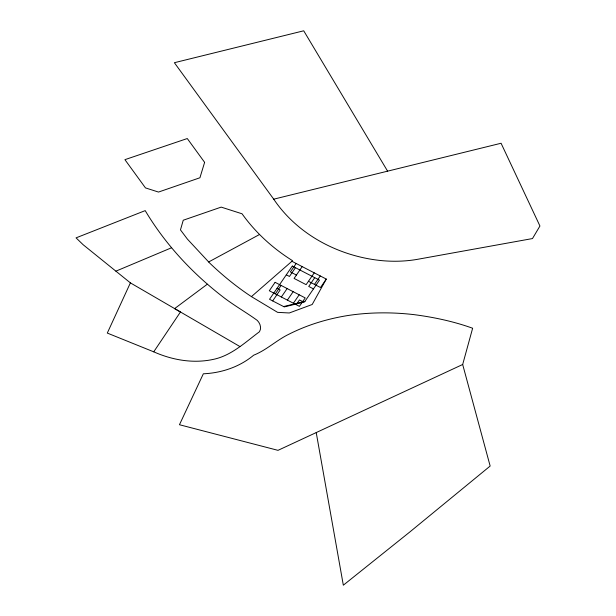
<?xml version="1.0" encoding="UTF-8"?>
<svg xmlns="http://www.w3.org/2000/svg" width="616" height="616" viewBox="0 0 616 616"><rect width="100%" height="100%" fill="white"/><g stroke="black" fill="none" stroke-linecap="round" stroke-linejoin="round"><path stroke-width="0.92" d="M462.678 364.495L472.634 328.236C453.692 321.429 433.895 317.209 413.96 314.63A210.118 154.416 18.7 0 0 347.332 315.608C327.127 318.919 307.338 324.901 289.043 334.157C276.584 340.14 266.605 350.088 253.684 355.186C239.609 366.944 221.537 372.996 203.342 373.796L179.456 424.732L278.001 450.342L462.678 364.495L490.159 466.05L409.879 531.931L343.328 585.2L316.224 432.578M130.392 282.875L107.299 333.079L153.731 351.828C172.126 360.014 192.924 363.694 212.813 359.49C231.123 355.886 245.122 342.404 259.475 331.724C261.777 328.012 260.175 323.331 257.296 320.428C245.607 311.919 232.917 304.882 221.591 295.849C191.353 272.272 164.849 243.574 145.199 210.618L76.061 237.861L83.106 244.691L130.392 282.875L239.847 346.508M291.915 261.284L326.295 279.079L312.197 304.489L289.297 312.974L277.608 312.358L251.42 296.619C236.467 286.771 222.561 275.383 209.632 263.009L187.441 239.147L180.465 229.891L183.252 220.22L221.183 207.115L242.05 213.79C255.525 232.625 272.934 248.487 292.577 260.714L251.42 296.619M153.731 351.828L180.457 311.981L174.621 308.601L207.322 284.207M275.329 293.886L281.119 285.447M296.18 263.494L290.39 271.933L296.411 275.052M272.68 300.908L280.18 289.967L277.031 288.342M295.457 267.698L289.451 276.461L286.301 274.828M281.35 297.004L287.148 288.558M302.202 266.613L294.094 278.432L306.137 284.661L314.245 272.842M287.379 300.123L293.17 291.676M293.401 303.234L299.191 294.795M297.205 303.226L299.453 299.938L303.041 301.794M314.73 277.67L308.724 286.432L313.475 288.896M314.476 284.4L320.274 275.96M326.295 279.079L320.505 287.518L308.454 281.289M208.631 261.977L259.567 234.48M115.885 271.163L171.618 247.732M273.72 199.176L501.077 143.251L539.939 226.01L532.486 238.561L418.025 259.228A115.846 85.139 18.7 0 1 382.32 260.684C339.716 256.71 297.898 235.089 273.72 199.176L174.374 62.709L303.719 30.8L387.603 171.163M283.591 306.56L304.951 301.332M204.62 162.355L199.93 177.762L158.505 192.061L145.468 187.903L124.917 159.66L187.279 138.538L204.62 162.355M275.098 282.328L269.308 290.767L299.422 306.352L305.213 297.913L275.098 282.328M292.307 266.066L269.531 299.284L284.276 306.914L304.52 301.955L319.488 280.134L292.307 266.066"/></g></svg>
